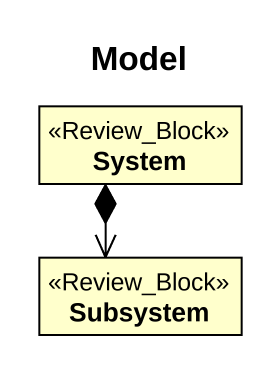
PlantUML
@startuml
title Model
hide circle
hide empty members
class System <<Review_Block>>
class Subsystem <<Review_Block>>
System *--> Subsystem
@enduml
